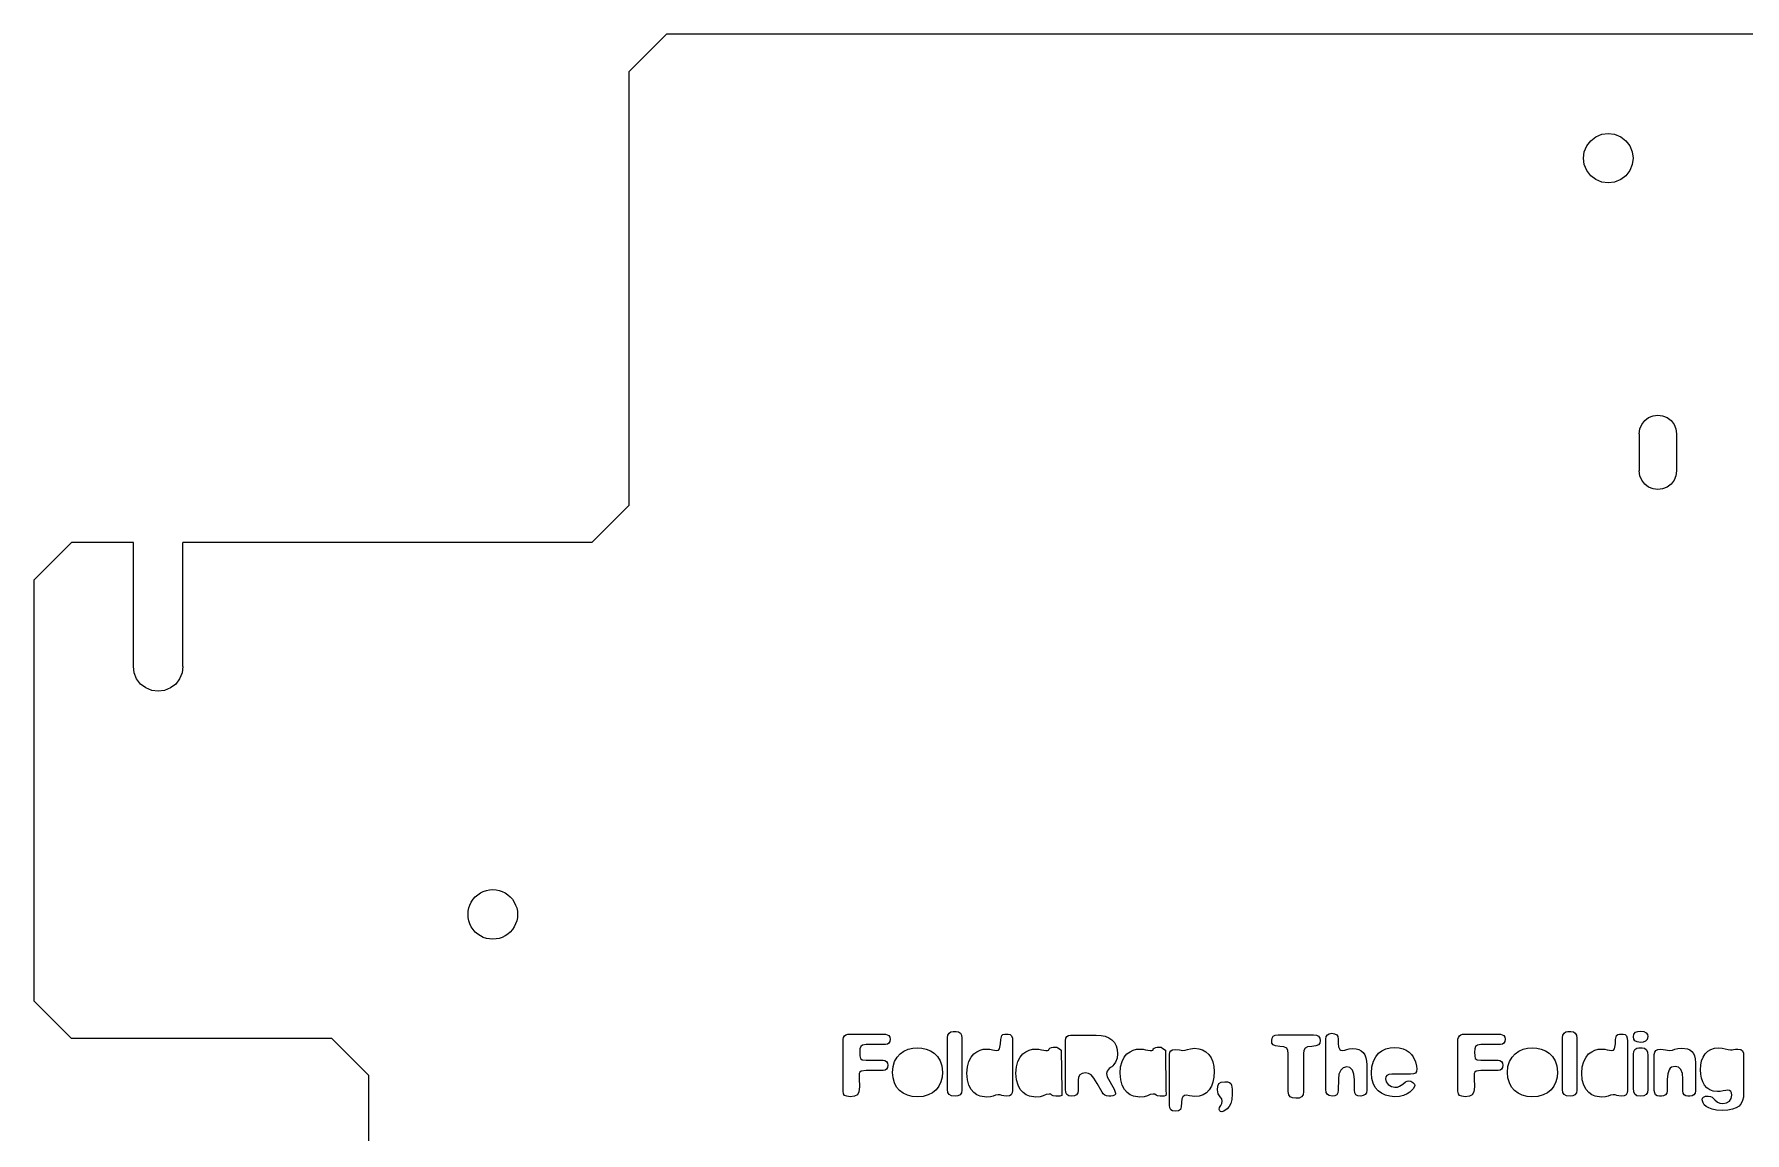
# Model space of a CAD drawing. Header units: metres. Extents: x 147 to 401, y -506 to -166.
# Drawn here: x 146.9 to 284.9, y -254.4 to -165.8 of the extents above; entities that cross this region are included whole.
import ezdxf

# ---------------------------------------------------------------- set-up
doc = ezdxf.new("R2010")
doc.units = ezdxf.units.M

msp = doc.modelspace()

# ---------------------------------------------------------------- linework, layer by layer
at = {"layer": 'COMPONENT0'}
for p, q in [((212.13, -246.85, 0), (212.16, -246.7, 0)), ((212.13, -251.04, 0), (212.13, -246.85, 0)), ((212.16, -246.7, 0), (212.24, -246.57, 0)), ((212.24, -246.57, 0), (212.35, -246.48, 0)), ((212.35, -246.48, 0), (212.5, -246.45, 0)), ((212.5, -246.45, 0), (215.55, -246.45, 0)), ((215.55, -246.45, 0), (215.69, -246.48, 0)), ((215.69, -246.48, 0), (215.81, -246.55, 0)), ((215.81, -246.55, 0), (215.9, -246.67, 0)), ((215.9, -247.02, 0), (215.83, -247.16, 0)), ((215.9, -246.67, 0), (215.93, -246.85, 0)), ((215.93, -246.85, 0), (215.9, -247.02, 0)), ((220.56, -246.7, 0), (220.59, -246.52, 0)), ((220.56, -250.89, 0), (220.56, -246.7, 0)), ((220.59, -246.52, 0), (220.68, -246.36, 0)), ((220.68, -246.36, 0), (220.82, -246.26, 0)), ((220.82, -246.26, 0), (221, -246.23, 0)), ((221, -246.23, 0), (221.24, -246.23, 0)), ((221.24, -246.23, 0), (221.44, -246.26, 0)), ((221.44, -246.26, 0), (221.59, -246.36, 0)), ((221.59, -246.36, 0), (221.68, -246.53, 0)), ((221.68, -246.53, 0), (221.71, -246.77, 0)), ((221.71, -246.77, 0), (221.71, -250.96, 0)), ((224.83, -247.23, 0), (224.85, -246.88, 0)), ((224.85, -246.88, 0), (224.93, -246.55, 0)), ((224.93, -246.55, 0), (225.02, -246.46, 0)), ((225.02, -246.46, 0), (225.17, -246.43, 0)), ((225.17, -246.43, 0), (225.46, -246.43, 0)), ((225.46, -246.43, 0), (225.61, -246.46, 0)), ((225.61, -246.46, 0), (225.72, -246.57, 0)), ((225.72, -246.57, 0), (225.79, -246.75, 0)), ((225.79, -246.75, 0), (225.81, -247, 0)), ((225.81, -247, 0), (225.81, -250.97, 0)), ((230.08, -246.95, 0), (230.1, -246.76, 0)), ((230.08, -250.87, 0), (230.08, -246.95, 0)), ((230.1, -246.76, 0), (230.18, -246.62, 0)), ((230.18, -246.62, 0), (230.31, -246.54, 0)), ((230.31, -246.54, 0), (230.49, -246.51, 0)), ((230.49, -246.51, 0), (232.56, -246.51, 0)), ((232.56, -246.51, 0), (232.94, -246.54, 0)), ((232.94, -246.54, 0), (233.28, -246.61, 0)), ((233.28, -246.61, 0), (233.58, -246.73, 0)), ((233.58, -246.73, 0), (233.82, -246.9, 0)), ((233.82, -246.9, 0), (234.02, -247.12, 0)), ((246.71, -246.96, 0), (246.74, -246.76, 0)), ((246.73, -247.17, 0), (246.71, -246.96, 0)), ((246.74, -246.76, 0), (246.84, -246.61, 0)), ((246.84, -246.61, 0), (247, -246.52, 0)), ((247, -246.52, 0), (247.22, -246.49, 0)), ((247.22, -246.49, 0), (250.08, -246.49, 0)), ((250.08, -246.49, 0), (250.32, -246.52, 0)), ((250.32, -246.52, 0), (250.49, -246.61, 0)), ((250.49, -246.61, 0), (250.59, -246.75, 0)), ((250.59, -246.75, 0), (250.62, -246.95, 0)), ((250.62, -246.95, 0), (250.59, -247.17, 0)), ((251.08, -246.84, 0), (251.11, -246.63, 0)), ((251.08, -250.87, 0), (251.08, -246.84, 0)), ((251.11, -246.63, 0), (251.2, -246.49, 0)), ((251.2, -246.49, 0), (251.35, -246.4, 0)), ((251.35, -246.4, 0), (251.55, -246.37, 0)), ((251.55, -246.37, 0), (251.79, -246.4, 0)), ((251.79, -246.4, 0), (251.96, -246.48, 0)), ((251.96, -246.48, 0), (252.05, -246.63, 0)), ((252.05, -246.63, 0), (252.08, -246.84, 0)), ((252.08, -246.84, 0), (252.08, -247.18, 0)), ((261.74, -246.85, 0), (261.77, -246.7, 0)), ((261.74, -251.04, 0), (261.74, -246.85, 0)), ((261.77, -246.7, 0), (261.85, -246.57, 0)), ((261.85, -246.57, 0), (261.97, -246.48, 0)), ((261.97, -246.48, 0), (262.11, -246.45, 0)), ((262.11, -246.45, 0), (265.16, -246.45, 0)), ((265.16, -246.45, 0), (265.3, -246.48, 0)), ((265.3, -246.48, 0), (265.43, -246.55, 0)), ((265.43, -246.55, 0), (265.51, -246.67, 0)), ((265.52, -247.02, 0), (265.45, -247.16, 0)), ((265.51, -246.67, 0), (265.54, -246.85, 0)), ((265.54, -246.85, 0), (265.52, -247.02, 0)), ((270.17, -246.7, 0), (270.2, -246.52, 0)), ((270.17, -250.89, 0), (270.17, -246.7, 0)), ((270.2, -246.52, 0), (270.3, -246.36, 0)), ((270.3, -246.36, 0), (270.44, -246.26, 0)), ((270.44, -246.26, 0), (270.61, -246.23, 0)), ((270.61, -246.23, 0), (270.85, -246.23, 0)), ((270.85, -246.23, 0), (271.06, -246.26, 0)), ((271.06, -246.26, 0), (271.2, -246.36, 0)), ((271.2, -246.36, 0), (271.29, -246.53, 0)), ((271.29, -246.53, 0), (271.32, -246.77, 0)), ((271.32, -246.77, 0), (271.32, -250.96, 0)), ((274.44, -247.23, 0), (274.46, -246.88, 0)), ((274.46, -246.88, 0), (274.54, -246.55, 0)), ((274.54, -246.55, 0), (274.64, -246.46, 0)), ((274.64, -246.46, 0), (274.78, -246.43, 0)), ((274.78, -246.43, 0), (275.07, -246.43, 0)), ((275.07, -246.43, 0), (275.23, -246.46, 0)), ((275.23, -246.46, 0), (275.34, -246.57, 0)), ((275.34, -246.57, 0), (275.4, -246.75, 0)), ((275.4, -246.75, 0), (275.42, -247, 0)), ((275.42, -247, 0), (275.42, -250.97, 0)), ((275.9, -246.66, 0), (275.94, -246.43, 0)), ((275.93, -246.84, 0), (275.9, -246.66, 0)), ((276.02, -246.98, 0), (275.93, -246.84, 0)), ((275.94, -246.43, 0), (276.06, -246.29, 0)), ((276.19, -247.07, 0), (276.02, -246.98, 0)), ((276.06, -246.29, 0), (276.25, -246.22, 0)), ((276.25, -246.22, 0), (276.47, -246.19, 0)), ((276.47, -246.19, 0), (276.74, -246.22, 0)), ((276.88, -247.01, 0), (276.69, -247.08, 0)), ((276.74, -246.22, 0), (276.92, -246.32, 0)), ((277.01, -246.87, 0), (276.88, -247.01, 0)), ((276.92, -246.32, 0), (277.02, -246.46, 0)), ((277.05, -246.63, 0), (277.01, -246.87, 0)), ((277.02, -246.46, 0), (277.05, -246.63, 0)), ((213.49, -247.62, 0), (213.47, -247.88, 0)), ((213.47, -247.88, 0), (213.48, -248.19, 0)), ((213.48, -248.19, 0), (213.53, -248.4, 0)), ((213.55, -247.43, 0), (213.49, -247.62, 0)), ((213.53, -248.4, 0), (213.68, -248.51, 0)), ((213.7, -247.32, 0), (213.55, -247.43, 0)), ((213.98, -247.28, 0), (213.7, -247.32, 0)), ((215.55, -247.28, 0), (213.98, -247.28, 0)), ((215.71, -247.25, 0), (215.55, -247.28, 0)), ((215.83, -247.16, 0), (215.71, -247.25, 0)), ((216.29, -248.63, 0), (216.48, -248.29, 0)), ((216.48, -248.29, 0), (216.74, -248.02, 0)), ((216.74, -248.02, 0), (217.04, -247.81, 0)), ((217.04, -247.81, 0), (217.38, -247.66, 0)), ((217.38, -247.66, 0), (217.75, -247.57, 0)), ((217.75, -247.57, 0), (218.13, -247.54, 0)), ((218.13, -247.54, 0), (218.48, -247.57, 0)), ((218.48, -247.57, 0), (218.84, -247.64, 0)), ((218.84, -247.64, 0), (219.18, -247.78, 0)), ((219.18, -247.78, 0), (219.49, -247.98, 0)), ((219.49, -247.98, 0), (219.76, -248.25, 0)), ((219.76, -248.25, 0), (219.97, -248.59, 0)), ((222.28, -248.63, 0), (222.45, -248.29, 0)), ((222.45, -248.29, 0), (222.67, -248.03, 0)), ((222.67, -248.03, 0), (222.91, -247.85, 0)), ((222.91, -247.85, 0), (223.18, -247.73, 0)), ((223.18, -247.73, 0), (223.44, -247.66, 0)), ((223.44, -247.66, 0), (223.69, -247.64, 0)), ((223.69, -247.64, 0), (223.97, -247.66, 0)), ((223.97, -247.66, 0), (224.18, -247.7, 0)), ((224.18, -247.7, 0), (224.35, -247.74, 0)), ((224.35, -247.74, 0), (224.54, -247.76, 0)), ((224.54, -247.76, 0), (224.68, -247.72, 0)), ((224.68, -247.72, 0), (224.76, -247.61, 0)), ((224.76, -247.61, 0), (224.83, -247.23, 0)), ((226.24, -248.63, 0), (226.42, -248.29, 0)), ((226.42, -248.29, 0), (226.63, -248.03, 0)), ((226.63, -248.03, 0), (226.88, -247.85, 0)), ((226.88, -247.85, 0), (227.14, -247.73, 0)), ((227.14, -247.73, 0), (227.41, -247.66, 0)), ((227.41, -247.66, 0), (227.65, -247.64, 0)), ((227.65, -247.64, 0), (227.93, -247.66, 0)), ((227.93, -247.66, 0), (228.14, -247.7, 0)), ((228.14, -247.7, 0), (228.32, -247.74, 0)), ((228.32, -247.74, 0), (228.5, -247.76, 0)), ((228.5, -247.76, 0), (228.55, -247.76, 0)), ((228.55, -247.76, 0), (228.63, -247.75, 0)), ((228.63, -247.75, 0), (228.71, -247.74, 0)), ((228.71, -247.74, 0), (228.74, -247.71, 0)), ((228.74, -247.71, 0), (228.76, -247.63, 0)), ((228.76, -247.63, 0), (228.81, -247.57, 0)), ((228.81, -247.57, 0), (228.95, -247.51, 0)), ((228.95, -247.51, 0), (229.07, -247.49, 0)), ((229.07, -247.49, 0), (229.38, -247.49, 0)), ((229.38, -247.49, 0), (229.46, -247.53, 0)), ((229.46, -247.53, 0), (229.58, -247.63, 0)), ((229.58, -247.63, 0), (229.69, -247.71, 0)), ((229.69, -247.71, 0), (229.73, -247.73, 0)), ((229.73, -247.73, 0), (229.78, -250.97, 0)), ((234.02, -247.12, 0), (234.16, -247.38, 0)), ((234.23, -248.38, 0), (234.1, -248.71, 0)), ((234.16, -247.38, 0), (234.24, -247.68, 0)), ((234.27, -248.02, 0), (234.23, -248.38, 0)), ((234.24, -247.68, 0), (234.27, -248.02, 0)), ((234.64, -248.63, 0), (234.82, -248.29, 0)), ((234.82, -248.29, 0), (235.03, -248.03, 0)), ((235.03, -248.03, 0), (235.28, -247.85, 0)), ((235.28, -247.85, 0), (235.54, -247.73, 0)), ((235.54, -247.73, 0), (235.81, -247.66, 0)), ((235.81, -247.66, 0), (236.05, -247.64, 0)), ((236.05, -247.64, 0), (236.33, -247.66, 0)), ((236.33, -247.66, 0), (236.54, -247.7, 0)), ((236.54, -247.7, 0), (236.72, -247.74, 0)), ((236.72, -247.74, 0), (236.9, -247.76, 0)), ((236.9, -247.76, 0), (236.95, -247.76, 0)), ((236.95, -247.76, 0), (237.03, -247.75, 0)), ((237.03, -247.75, 0), (237.11, -247.74, 0)), ((237.11, -247.74, 0), (237.14, -247.71, 0)), ((237.14, -247.71, 0), (237.16, -247.63, 0)), ((237.16, -247.63, 0), (237.22, -247.57, 0)), ((237.22, -247.57, 0), (237.35, -247.51, 0)), ((237.35, -247.51, 0), (237.47, -247.49, 0)), ((237.47, -247.49, 0), (237.78, -247.49, 0)), ((237.78, -247.49, 0), (237.86, -247.53, 0)), ((237.86, -247.53, 0), (237.98, -247.63, 0)), ((237.98, -247.63, 0), (238.09, -247.71, 0)), ((238.09, -247.71, 0), (238.13, -247.73, 0)), ((238.13, -247.73, 0), (238.18, -250.97, 0)), ((238.47, -248.09, 0), (238.5, -247.9, 0)), ((238.47, -252.17, 0), (238.47, -248.09, 0)), ((238.5, -247.9, 0), (238.58, -247.77, 0)), ((238.58, -247.77, 0), (238.72, -247.69, 0)), ((238.72, -247.69, 0), (238.92, -247.67, 0)), ((238.92, -247.67, 0), (239.26, -247.71, 0)), ((239.26, -247.71, 0), (239.55, -247.75, 0)), ((239.55, -247.75, 0), (239.74, -247.73, 0)), ((239.74, -247.73, 0), (239.92, -247.67, 0)), ((239.92, -247.67, 0), (240.15, -247.61, 0)), ((240.15, -247.61, 0), (240.47, -247.58, 0)), ((240.47, -247.58, 0), (240.82, -247.61, 0)), ((240.82, -247.61, 0), (241.13, -247.71, 0)), ((241.13, -247.71, 0), (241.4, -247.87, 0)), ((241.4, -247.87, 0), (241.64, -248.09, 0)), ((241.64, -248.09, 0), (241.82, -248.36, 0)), ((241.82, -248.36, 0), (241.96, -248.68, 0)), ((246.82, -247.31, 0), (246.73, -247.17, 0)), ((247.02, -247.39, 0), (246.82, -247.31, 0)), ((247.36, -247.42, 0), (247.02, -247.39, 0)), ((247.7, -247.46, 0), (247.36, -247.42, 0)), ((247.92, -247.57, 0), (247.7, -247.46, 0)), ((248.02, -247.75, 0), (247.92, -247.57, 0)), ((248.04, -247.99, 0), (248.02, -247.75, 0)), ((248.04, -251.05, 0), (248.04, -247.99, 0)), ((249.3, -247.76, 0), (249.28, -248, 0)), ((249.28, -248, 0), (249.28, -251.05, 0)), ((249.4, -247.58, 0), (249.3, -247.76, 0)), ((249.61, -247.46, 0), (249.4, -247.58, 0)), ((249.95, -247.42, 0), (249.61, -247.46, 0)), ((250.28, -247.39, 0), (249.95, -247.42, 0)), ((250.49, -247.31, 0), (250.28, -247.39, 0)), ((250.59, -247.17, 0), (250.49, -247.31, 0)), ((252.08, -247.18, 0), (252.1, -247.47, 0)), ((252.1, -247.47, 0), (252.21, -247.68, 0)), ((252.21, -247.68, 0), (252.3, -247.74, 0)), ((252.3, -247.74, 0), (252.43, -247.76, 0)), ((252.43, -247.76, 0), (252.6, -247.73, 0)), ((252.6, -247.73, 0), (252.76, -247.68, 0)), ((252.76, -247.68, 0), (252.97, -247.62, 0)), ((252.97, -247.62, 0), (253.25, -247.6, 0)), ((253.25, -247.6, 0), (253.52, -247.62, 0)), ((253.52, -247.62, 0), (253.75, -247.68, 0)), ((253.75, -247.68, 0), (253.94, -247.78, 0)), ((253.94, -247.78, 0), (254.1, -247.93, 0)), ((254.1, -247.93, 0), (254.22, -248.11, 0)), ((254.22, -248.11, 0), (254.31, -248.34, 0)), ((254.31, -248.34, 0), (254.37, -248.61, 0)), ((254.92, -248.62, 0), (255.1, -248.27, 0)), ((255.1, -248.27, 0), (255.33, -247.98, 0)), ((255.33, -247.98, 0), (255.61, -247.77, 0)), ((255.61, -247.77, 0), (255.93, -247.62, 0)), ((255.93, -247.62, 0), (256.27, -247.54, 0)), ((256.27, -247.54, 0), (256.62, -247.51, 0)), ((256.62, -247.51, 0), (256.99, -247.54, 0)), ((256.99, -247.54, 0), (257.31, -247.62, 0)), ((257.31, -247.62, 0), (257.57, -247.74, 0)), ((257.57, -247.74, 0), (257.8, -247.89, 0)), ((257.8, -247.89, 0), (257.98, -248.07, 0)), ((257.98, -248.07, 0), (258.12, -248.26, 0)), ((258.12, -248.26, 0), (258.31, -248.66, 0)), ((263.1, -247.62, 0), (263.08, -247.88, 0)), ((263.08, -247.88, 0), (263.09, -248.19, 0)), ((263.09, -248.19, 0), (263.14, -248.4, 0)), ((263.16, -247.43, 0), (263.1, -247.62, 0)), ((263.14, -248.4, 0), (263.29, -248.51, 0)), ((263.31, -247.32, 0), (263.16, -247.43, 0)), ((263.59, -247.28, 0), (263.31, -247.32, 0)), ((265.16, -247.28, 0), (263.59, -247.28, 0)), ((265.33, -247.25, 0), (265.16, -247.28, 0)), ((265.45, -247.16, 0), (265.33, -247.25, 0)), ((265.9, -248.63, 0), (266.1, -248.29, 0)), ((266.1, -248.29, 0), (266.35, -248.02, 0)), ((266.35, -248.02, 0), (266.65, -247.81, 0)), ((266.65, -247.81, 0), (266.99, -247.66, 0)), ((266.99, -247.66, 0), (267.36, -247.57, 0)), ((267.36, -247.57, 0), (267.74, -247.54, 0)), ((267.74, -247.54, 0), (268.09, -247.57, 0)), ((268.09, -247.57, 0), (268.45, -247.64, 0)), ((268.45, -247.64, 0), (268.79, -247.78, 0)), ((268.79, -247.78, 0), (269.1, -247.98, 0)), ((269.1, -247.98, 0), (269.37, -248.25, 0)), ((269.37, -248.25, 0), (269.58, -248.59, 0)), ((271.89, -248.63, 0), (272.07, -248.29, 0)), ((272.07, -248.29, 0), (272.28, -248.03, 0)), ((272.28, -248.03, 0), (272.53, -247.85, 0)), ((272.53, -247.85, 0), (272.79, -247.73, 0)), ((272.79, -247.73, 0), (273.06, -247.66, 0)), ((273.06, -247.66, 0), (273.3, -247.64, 0)), ((273.3, -247.64, 0), (273.58, -247.66, 0)), ((273.58, -247.66, 0), (273.79, -247.7, 0)), ((273.79, -247.7, 0), (273.97, -247.74, 0)), ((273.97, -247.74, 0), (274.15, -247.76, 0)), ((274.15, -247.76, 0), (274.29, -247.72, 0)), ((274.29, -247.72, 0), (274.37, -247.61, 0)), ((274.37, -247.61, 0), (274.44, -247.23, 0)), ((275.9, -248.05, 0), (275.93, -247.84, 0)), ((275.9, -250.79, 0), (275.9, -248.05, 0)), ((275.93, -247.84, 0), (276.02, -247.67, 0)), ((276.02, -247.67, 0), (276.16, -247.56, 0)), ((276.16, -247.56, 0), (276.34, -247.53, 0)), ((276.47, -247.1, 0), (276.19, -247.07, 0)), ((276.34, -247.53, 0), (276.6, -247.53, 0)), ((276.69, -247.08, 0), (276.47, -247.1, 0)), ((276.6, -247.53, 0), (276.8, -247.57, 0)), ((276.8, -247.57, 0), (276.95, -247.69, 0)), ((276.95, -247.69, 0), (277.04, -247.89, 0)), ((277.04, -247.89, 0), (277.07, -248.17, 0)), ((277.07, -248.17, 0), (277.07, -250.91, 0)), ((277.58, -248.08, 0), (277.61, -247.89, 0)), ((277.58, -250.98, 0), (277.58, -248.08, 0)), ((277.61, -247.89, 0), (277.71, -247.76, 0)), ((277.71, -247.76, 0), (277.87, -247.68, 0)), ((277.87, -247.68, 0), (278.1, -247.65, 0)), ((278.1, -247.65, 0), (278.49, -247.7, 0)), ((278.49, -247.7, 0), (278.81, -247.75, 0)), ((278.81, -247.75, 0), (279.04, -247.72, 0)), ((279.04, -247.72, 0), (279.24, -247.66, 0)), ((279.24, -247.66, 0), (279.47, -247.59, 0)), ((279.47, -247.59, 0), (279.79, -247.56, 0)), ((279.79, -247.56, 0), (280.25, -247.63, 0)), ((280.25, -247.63, 0), (280.44, -247.71, 0)), ((280.44, -247.71, 0), (280.6, -247.83, 0)), ((280.6, -247.83, 0), (280.74, -247.99, 0)), ((280.74, -247.99, 0), (280.83, -248.19, 0)), ((280.83, -248.19, 0), (280.89, -248.44, 0)), ((281.4, -248.6, 0), (281.53, -248.29, 0)), ((281.53, -248.29, 0), (281.69, -248.03, 0)), ((281.69, -248.03, 0), (281.9, -247.82, 0)), ((281.9, -247.82, 0), (282.15, -247.67, 0)), ((282.15, -247.67, 0), (282.45, -247.57, 0)), ((282.45, -247.57, 0), (282.79, -247.53, 0)), ((282.79, -247.53, 0), (283.06, -247.56, 0)), ((283.06, -247.56, 0), (283.31, -247.63, 0)), ((283.31, -247.63, 0), (283.53, -247.68, 0)), ((283.53, -247.68, 0), (283.72, -247.71, 0)), ((283.72, -247.71, 0), (283.86, -247.7, 0)), ((283.86, -247.7, 0), (283.98, -247.67, 0)), ((283.98, -247.67, 0), (284.12, -247.65, 0)), ((284.12, -247.65, 0), (284.31, -247.64, 0)), ((284.31, -247.64, 0), (284.55, -247.67, 0)), ((284.55, -247.67, 0), (284.7, -247.77, 0)), ((284.7, -247.77, 0), (284.77, -247.97, 0)), ((284.77, -247.97, 0), (284.79, -248.3, 0)), ((284.79, -248.3, 0), (284.79, -251.2, 0)), ((213.44, -249.62, 0), (213.43, -250.02, 0)), ((213.49, -249.5, 0), (213.44, -249.62, 0)), ((213.59, -249.43, 0), (213.49, -249.5, 0)), ((213.98, -249.38, 0), (213.59, -249.43, 0)), ((213.68, -248.51, 0), (213.98, -248.54, 0)), ((213.98, -248.54, 0), (215.36, -248.54, 0)), ((215.36, -249.38, 0), (213.98, -249.38, 0)), ((215.36, -248.54, 0), (215.5, -248.57, 0)), ((215.52, -249.35, 0), (215.36, -249.38, 0)), ((215.5, -248.57, 0), (215.62, -248.64, 0)), ((215.64, -249.26, 0), (215.52, -249.35, 0)), ((215.62, -248.64, 0), (215.71, -248.77, 0)), ((215.71, -249.13, 0), (215.64, -249.26, 0)), ((215.71, -248.77, 0), (215.74, -248.95, 0)), ((215.74, -248.95, 0), (215.71, -249.13, 0)), ((216.12, -249.52, 0), (216.16, -249.04, 0)), ((216.16, -249.97, 0), (216.12, -249.52, 0)), ((216.16, -249.04, 0), (216.29, -248.63, 0)), ((219.97, -248.59, 0), (220.1, -249, 0)), ((220.1, -249, 0), (220.15, -249.5, 0)), ((220.15, -249.5, 0), (220.12, -249.91, 0)), ((222.12, -249.59, 0), (222.16, -249.06, 0)), ((222.16, -250.13, 0), (222.12, -249.59, 0)), ((222.16, -249.06, 0), (222.28, -248.63, 0)), ((226.08, -249.59, 0), (226.12, -249.06, 0)), ((226.12, -250.13, 0), (226.08, -249.59, 0)), ((226.12, -249.06, 0), (226.24, -248.63, 0)), ((231.24, -249.71, 0), (231.13, -249.9, 0)), ((231.43, -249.6, 0), (231.24, -249.71, 0)), ((231.69, -249.56, 0), (231.43, -249.6, 0)), ((231.94, -249.6, 0), (231.69, -249.56, 0)), ((232.15, -249.72, 0), (231.94, -249.6, 0)), ((232.36, -249.99, 0), (232.15, -249.72, 0)), ((233.44, -249.43, 0), (233.38, -249.62, 0)), ((233.38, -249.62, 0), (233.44, -249.89, 0)), ((233.61, -249.21, 0), (233.44, -249.43, 0)), ((233.75, -249.11, 0), (233.61, -249.21, 0)), ((233.81, -249.06, 0), (233.75, -249.11, 0)), ((233.83, -249.04, 0), (233.81, -249.06, 0)), ((233.88, -248.99, 0), (233.83, -249.04, 0)), ((233.97, -248.89, 0), (233.88, -248.99, 0)), ((234.1, -248.71, 0), (233.97, -248.89, 0)), ((234.48, -249.59, 0), (234.52, -249.06, 0)), ((234.53, -250.13, 0), (234.48, -249.59, 0)), ((234.52, -249.06, 0), (234.64, -248.63, 0)), ((241.96, -248.68, 0), (242.04, -249.05, 0)), ((242.04, -249.05, 0), (242.07, -249.45, 0)), ((242.07, -249.45, 0), (242.05, -249.9, 0)), ((252.14, -249.66, 0), (252.1, -250.06, 0)), ((252.28, -249.35, 0), (252.14, -249.66, 0)), ((252.49, -249.15, 0), (252.28, -249.35, 0)), ((252.77, -249.08, 0), (252.49, -249.15, 0)), ((253.01, -249.14, 0), (252.77, -249.08, 0)), ((253.22, -249.34, 0), (253.01, -249.14, 0)), ((253.35, -249.66, 0), (253.22, -249.34, 0)), ((253.4, -250.11, 0), (253.35, -249.66, 0)), ((254.37, -248.61, 0), (254.38, -248.92, 0)), ((254.38, -248.92, 0), (254.38, -250.96, 0)), ((254.76, -249.58, 0), (254.8, -249.06, 0)), ((254.79, -250.02, 0), (254.76, -249.58, 0)), ((254.8, -249.06, 0), (254.92, -248.62, 0)), ((256.01, -249.76, 0), (255.92, -249.88, 0)), ((256.17, -249.69, 0), (256.01, -249.76, 0)), ((256.4, -249.66, 0), (256.17, -249.69, 0)), ((257.59, -249.66, 0), (256.4, -249.66, 0)), ((257.92, -249.66, 0), (257.59, -249.66, 0)), ((258.15, -249.64, 0), (257.92, -249.66, 0)), ((258.31, -249.58, 0), (258.15, -249.64, 0)), ((258.31, -248.66, 0), (258.4, -249.01, 0)), ((258.39, -249.45, 0), (258.31, -249.58, 0)), ((258.42, -249.24, 0), (258.39, -249.45, 0)), ((258.4, -249.01, 0), (258.42, -249.24, 0)), ((263.06, -249.62, 0), (263.05, -250.02, 0)), ((263.11, -249.5, 0), (263.06, -249.62, 0)), ((263.2, -249.43, 0), (263.11, -249.5, 0)), ((263.59, -249.38, 0), (263.2, -249.43, 0)), ((263.29, -248.51, 0), (263.59, -248.54, 0)), ((263.59, -248.54, 0), (264.97, -248.54, 0)), ((264.97, -249.38, 0), (263.59, -249.38, 0)), ((264.97, -248.54, 0), (265.11, -248.57, 0)), ((265.14, -249.35, 0), (264.97, -249.38, 0)), ((265.11, -248.57, 0), (265.24, -248.64, 0)), ((265.25, -249.26, 0), (265.14, -249.35, 0)), ((265.24, -248.64, 0), (265.32, -248.77, 0)), ((265.33, -249.13, 0), (265.25, -249.26, 0)), ((265.32, -248.77, 0), (265.35, -248.95, 0)), ((265.35, -248.95, 0), (265.33, -249.13, 0)), ((265.73, -249.52, 0), (265.77, -249.04, 0)), ((265.77, -249.97, 0), (265.73, -249.52, 0)), ((265.77, -249.04, 0), (265.9, -248.63, 0)), ((269.58, -248.59, 0), (269.72, -249, 0)), ((269.72, -249, 0), (269.76, -249.5, 0)), ((269.76, -249.5, 0), (269.73, -249.91, 0)), ((271.73, -249.59, 0), (271.77, -249.06, 0)), ((271.77, -250.13, 0), (271.73, -249.59, 0)), ((271.77, -249.06, 0), (271.89, -248.63, 0)), ((278.66, -249.64, 0), (278.62, -250.1, 0)), ((278.78, -249.31, 0), (278.66, -249.64, 0)), ((278.87, -249.19, 0), (278.78, -249.31, 0)), ((278.98, -249.11, 0), (278.87, -249.19, 0)), ((279.26, -249.04, 0), (278.98, -249.11, 0)), ((279.53, -249.11, 0), (279.26, -249.04, 0)), ((279.73, -249.3, 0), (279.53, -249.11, 0)), ((279.85, -249.61, 0), (279.73, -249.3, 0)), ((279.89, -250.05, 0), (279.85, -249.61, 0)), ((280.89, -248.44, 0), (280.91, -248.74, 0)), ((280.91, -248.74, 0), (280.91, -251.02, 0)), ((281.31, -249.32, 0), (281.33, -248.94, 0)), ((281.33, -249.66, 0), (281.31, -249.32, 0)), ((281.33, -248.94, 0), (281.4, -248.6, 0)), ((281.39, -249.98, 0), (281.33, -249.66, 0)), ((212.16, -251.26, 0), (212.13, -251.04, 0)), ((213.41, -251.08, 0), (213.28, -251.32, 0)), ((213.46, -250.68, 0), (213.41, -251.08, 0)), ((213.43, -250.02, 0), (213.46, -250.68, 0)), ((216.27, -250.37, 0), (216.16, -249.97, 0)), ((216.45, -250.71, 0), (216.27, -250.37, 0)), ((216.69, -250.99, 0), (216.45, -250.71, 0)), ((216.98, -251.21, 0), (216.69, -250.99, 0)), ((219.35, -251.16, 0), (219, -251.34, 0)), ((219.64, -250.92, 0), (219.35, -251.16, 0)), ((219.86, -250.63, 0), (219.64, -250.92, 0)), ((220.02, -250.29, 0), (219.86, -250.63, 0)), ((220.12, -249.91, 0), (220.02, -250.29, 0)), ((220.59, -251.14, 0), (220.56, -250.89, 0)), ((220.7, -251.3, 0), (220.59, -251.14, 0)), ((221.67, -251.17, 0), (221.57, -251.32, 0)), ((221.71, -250.96, 0), (221.67, -251.17, 0)), ((222.28, -250.56, 0), (222.16, -250.13, 0)), ((222.46, -250.89, 0), (222.28, -250.56, 0)), ((222.68, -251.15, 0), (222.46, -250.89, 0)), ((222.93, -251.33, 0), (222.68, -251.15, 0)), ((225.78, -251.18, 0), (225.7, -251.32, 0)), ((225.81, -250.97, 0), (225.78, -251.18, 0)), ((226.25, -250.56, 0), (226.12, -250.13, 0)), ((226.43, -250.89, 0), (226.25, -250.56, 0)), ((226.65, -251.15, 0), (226.43, -250.89, 0)), ((226.89, -251.33, 0), (226.65, -251.15, 0)), ((229.78, -250.97, 0), (229.79, -251.25, 0)), ((230.1, -251.14, 0), (230.08, -250.87, 0)), ((230.18, -251.31, 0), (230.1, -251.14, 0)), ((231.06, -251.18, 0), (230.96, -251.32, 0)), ((231.09, -250.99, 0), (231.06, -251.18, 0)), ((231.13, -249.9, 0), (231.09, -250.16, 0)), ((231.09, -250.16, 0), (231.09, -250.99, 0)), ((232.63, -250.43, 0), (232.36, -249.99, 0)), ((233.03, -251.13, 0), (232.63, -250.43, 0)), ((233.12, -251.26, 0), (233.03, -251.13, 0)), ((233.44, -249.89, 0), (233.99, -250.88, 0)), ((233.99, -250.88, 0), (234.12, -251.19, 0)), ((234.65, -250.56, 0), (234.53, -250.13, 0)), ((234.83, -250.89, 0), (234.65, -250.56, 0)), ((235.05, -251.15, 0), (234.83, -250.89, 0)), ((235.29, -251.33, 0), (235.05, -251.15, 0)), ((238.18, -250.97, 0), (238.19, -251.25, 0)), ((241.44, -251.17, 0), (241.18, -251.33, 0)), ((241.67, -250.93, 0), (241.44, -251.17, 0)), ((241.85, -250.64, 0), (241.67, -250.93, 0)), ((241.97, -250.3, 0), (241.85, -250.64, 0)), ((242.05, -249.9, 0), (241.97, -250.3, 0)), ((242.34, -250.92, 0), (242.37, -250.63, 0)), ((242.39, -251.24, 0), (242.34, -250.92, 0)), ((242.37, -250.63, 0), (242.45, -250.43, 0)), ((242.45, -250.43, 0), (242.63, -250.31, 0)), ((242.63, -250.31, 0), (242.94, -250.27, 0)), ((242.94, -250.27, 0), (243.15, -250.29, 0)), ((243.15, -250.29, 0), (243.3, -250.35, 0)), ((243.3, -250.35, 0), (243.41, -250.43, 0)), ((243.41, -250.43, 0), (243.48, -250.55, 0)), ((243.48, -250.55, 0), (243.53, -250.87, 0)), ((243.53, -250.87, 0), (243.53, -251.28, 0)), ((248.08, -251.32, 0), (248.04, -251.05, 0)), ((249.28, -251.05, 0), (249.24, -251.33, 0)), ((251.11, -251.14, 0), (251.08, -250.87, 0)), ((251.2, -251.31, 0), (251.11, -251.14, 0)), ((252.05, -251.16, 0), (251.96, -251.32, 0)), ((252.08, -250.96, 0), (252.05, -251.16, 0)), ((252.1, -250.06, 0), (252.08, -250.96, 0)), ((253.39, -250.96, 0), (253.4, -250.11, 0)), ((253.41, -251.16, 0), (253.39, -250.96, 0)), ((253.49, -251.32, 0), (253.41, -251.16, 0)), ((254.35, -251.16, 0), (254.25, -251.3, 0)), ((254.38, -250.96, 0), (254.35, -251.16, 0)), ((254.9, -250.4, 0), (254.79, -250.02, 0)), ((255.07, -250.73, 0), (254.9, -250.4, 0)), ((255.3, -251, 0), (255.07, -250.73, 0)), ((255.57, -251.21, 0), (255.3, -251, 0)), ((255.92, -249.88, 0), (255.89, -250.05, 0)), ((255.89, -250.05, 0), (255.95, -250.29, 0)), ((255.95, -250.29, 0), (256.12, -250.5, 0)), ((256.12, -250.5, 0), (256.37, -250.66, 0)), ((256.37, -250.66, 0), (256.65, -250.72, 0)), ((256.65, -250.72, 0), (256.86, -250.7, 0)), ((256.86, -250.7, 0), (257.03, -250.64, 0)), ((257.03, -250.64, 0), (257.3, -250.46, 0)), ((257.3, -250.46, 0), (257.51, -250.29, 0)), ((257.51, -250.29, 0), (257.63, -250.23, 0)), ((257.63, -250.23, 0), (257.76, -250.21, 0)), ((257.86, -251.12, 0), (257.63, -251.26, 0)), ((257.76, -250.21, 0), (257.94, -250.24, 0)), ((258.16, -250.83, 0), (257.86, -251.12, 0)), ((257.94, -250.24, 0), (258.1, -250.34, 0)), ((258.1, -250.34, 0), (258.22, -250.46, 0)), ((258.26, -250.59, 0), (258.16, -250.83, 0)), ((258.22, -250.46, 0), (258.26, -250.59, 0)), ((261.77, -251.26, 0), (261.74, -251.04, 0)), ((263.03, -251.08, 0), (262.89, -251.32, 0)), ((263.07, -250.68, 0), (263.03, -251.08, 0)), ((263.05, -250.02, 0), (263.07, -250.68, 0)), ((265.89, -250.37, 0), (265.77, -249.97, 0)), ((266.07, -250.71, 0), (265.89, -250.37, 0)), ((266.3, -250.99, 0), (266.07, -250.71, 0)), ((266.59, -251.21, 0), (266.3, -250.99, 0)), ((268.97, -251.16, 0), (268.61, -251.34, 0)), ((269.25, -250.92, 0), (268.97, -251.16, 0)), ((269.48, -250.63, 0), (269.25, -250.92, 0)), ((269.64, -250.29, 0), (269.48, -250.63, 0)), ((269.73, -249.91, 0), (269.64, -250.29, 0)), ((270.21, -251.14, 0), (270.17, -250.89, 0)), ((270.31, -251.3, 0), (270.21, -251.14, 0)), ((271.29, -251.17, 0), (271.18, -251.32, 0)), ((271.32, -250.96, 0), (271.29, -251.17, 0)), ((271.89, -250.56, 0), (271.77, -250.13, 0)), ((272.07, -250.89, 0), (271.89, -250.56, 0)), ((272.29, -251.15, 0), (272.07, -250.89, 0)), ((272.54, -251.33, 0), (272.29, -251.15, 0)), ((275.4, -251.18, 0), (275.31, -251.32, 0)), ((275.42, -250.97, 0), (275.4, -251.18, 0)), ((275.92, -251.08, 0), (275.9, -250.79, 0)), ((276, -251.28, 0), (275.92, -251.08, 0)), ((277.03, -251.14, 0), (276.92, -251.31, 0)), ((277.07, -250.91, 0), (277.03, -251.14, 0)), ((277.61, -251.18, 0), (277.58, -250.98, 0)), ((277.69, -251.32, 0), (277.61, -251.18, 0)), ((278.61, -251.02, 0), (278.58, -251.21, 0)), ((278.62, -250.1, 0), (278.61, -251.02, 0)), ((279.88, -251.02, 0), (279.89, -250.05, 0)), ((279.91, -251.21, 0), (279.88, -251.02, 0)), ((280.91, -251.02, 0), (280.87, -251.21, 0)), ((281.49, -250.28, 0), (281.39, -249.98, 0)), ((281.64, -250.54, 0), (281.49, -250.28, 0)), ((281.83, -250.76, 0), (281.64, -250.54, 0)), ((282.06, -250.92, 0), (281.83, -250.76, 0)), ((282.34, -251.03, 0), (282.06, -250.92, 0)), ((282.67, -251.07, 0), (282.34, -251.03, 0)), ((282.89, -251.05, 0), (282.67, -251.07, 0)), ((283.13, -251.02, 0), (282.89, -251.05, 0)), ((283.35, -250.98, 0), (283.13, -251.02, 0)), ((283.49, -250.96, 0), (283.35, -250.98, 0)), ((283.65, -250.99, 0), (283.49, -250.96, 0)), ((283.76, -251.06, 0), (283.65, -250.99, 0)), ((283.82, -251.18, 0), (283.76, -251.06, 0)), ((283.84, -251.36, 0), (283.82, -251.18, 0)), ((212.25, -251.39, 0), (212.16, -251.26, 0)), ((212.43, -251.45, 0), (212.25, -251.39, 0)), ((212.7, -251.48, 0), (212.43, -251.45, 0)), ((213.04, -251.44, 0), (212.7, -251.48, 0)), ((213.28, -251.32, 0), (213.04, -251.44, 0)), ((217.32, -251.37, 0), (216.98, -251.21, 0)), ((217.69, -251.46, 0), (217.32, -251.37, 0)), ((218.1, -251.5, 0), (217.69, -251.46, 0)), ((218.58, -251.46, 0), (218.1, -251.5, 0)), ((219, -251.34, 0), (218.58, -251.46, 0)), ((220.88, -251.4, 0), (220.7, -251.3, 0)), ((221.16, -251.43, 0), (220.88, -251.4, 0)), ((221.4, -251.4, 0), (221.16, -251.43, 0)), ((221.57, -251.32, 0), (221.4, -251.4, 0)), ((223.19, -251.45, 0), (222.93, -251.33, 0)), ((223.7, -251.53, 0), (223.19, -251.45, 0)), ((224.03, -251.5, 0), (223.7, -251.53, 0)), ((224.24, -251.43, 0), (224.03, -251.5, 0)), ((224.43, -251.36, 0), (224.24, -251.43, 0)), ((224.65, -251.32, 0), (224.43, -251.36, 0)), ((224.81, -251.34, 0), (224.65, -251.32, 0)), ((224.94, -251.38, 0), (224.81, -251.34, 0)), ((225.1, -251.42, 0), (224.94, -251.38, 0)), ((225.33, -251.44, 0), (225.1, -251.42, 0)), ((225.55, -251.41, 0), (225.33, -251.44, 0)), ((225.7, -251.32, 0), (225.55, -251.41, 0)), ((227.16, -251.45, 0), (226.89, -251.33, 0)), ((227.67, -251.53, 0), (227.16, -251.45, 0)), ((228.02, -251.49, 0), (227.67, -251.53, 0)), ((228.28, -251.4, 0), (228.02, -251.49, 0)), ((228.51, -251.31, 0), (228.28, -251.4, 0)), ((228.76, -251.27, 0), (228.51, -251.31, 0)), ((228.89, -251.29, 0), (228.76, -251.27, 0)), ((228.98, -251.36, 0), (228.89, -251.29, 0)), ((229.09, -251.42, 0), (228.98, -251.36, 0)), ((229.3, -251.44, 0), (229.09, -251.42, 0)), ((229.63, -251.44, 0), (229.3, -251.44, 0)), ((229.77, -251.39, 0), (229.63, -251.44, 0)), ((229.79, -251.25, 0), (229.77, -251.39, 0)), ((230.34, -251.4, 0), (230.18, -251.31, 0)), ((230.58, -251.43, 0), (230.34, -251.4, 0)), ((230.8, -251.4, 0), (230.58, -251.43, 0)), ((230.96, -251.32, 0), (230.8, -251.4, 0)), ((233.24, -251.35, 0), (233.12, -251.26, 0)), ((233.39, -251.41, 0), (233.24, -251.35, 0)), ((233.57, -251.43, 0), (233.39, -251.41, 0)), ((233.73, -251.43, 0), (233.57, -251.43, 0)), ((233.9, -251.41, 0), (233.73, -251.43, 0)), ((234.03, -251.37, 0), (233.9, -251.41, 0)), ((234.1, -251.29, 0), (234.03, -251.37, 0)), ((234.12, -251.19, 0), (234.1, -251.29, 0)), ((235.56, -251.45, 0), (235.29, -251.33, 0)), ((236.07, -251.53, 0), (235.56, -251.45, 0)), ((236.42, -251.49, 0), (236.07, -251.53, 0)), ((236.68, -251.4, 0), (236.42, -251.49, 0)), ((236.91, -251.31, 0), (236.68, -251.4, 0)), ((237.16, -251.27, 0), (236.91, -251.31, 0)), ((237.29, -251.29, 0), (237.16, -251.27, 0)), ((237.38, -251.36, 0), (237.29, -251.29, 0)), ((237.49, -251.42, 0), (237.38, -251.36, 0)), ((237.7, -251.44, 0), (237.49, -251.42, 0)), ((238.03, -251.44, 0), (237.7, -251.44, 0)), ((238.17, -251.39, 0), (238.03, -251.44, 0)), ((238.19, -251.25, 0), (238.17, -251.39, 0)), ((238.49, -252.39, 0), (238.47, -252.17, 0)), ((238.57, -252.54, 0), (238.49, -252.39, 0)), ((238.71, -252.63, 0), (238.57, -252.54, 0)), ((239.35, -252.51, 0), (239.2, -252.63, 0)), ((239.41, -252.29, 0), (239.35, -252.51, 0)), ((239.43, -251.95, 0), (239.41, -252.29, 0)), ((239.46, -251.66, 0), (239.43, -251.95, 0)), ((239.54, -251.48, 0), (239.46, -251.66, 0)), ((239.67, -251.39, 0), (239.54, -251.48, 0)), ((239.83, -251.36, 0), (239.67, -251.39, 0)), ((240.08, -251.41, 0), (239.83, -251.36, 0)), ((240.5, -251.46, 0), (240.08, -251.41, 0)), ((240.86, -251.43, 0), (240.5, -251.46, 0)), ((241.18, -251.33, 0), (240.86, -251.43, 0)), ((242.55, -251.48, 0), (242.39, -251.24, 0)), ((242.47, -252.52, 0), (242.51, -252.35, 0)), ((242.52, -252.62, 0), (242.47, -252.52, 0)), ((242.51, -252.35, 0), (242.6, -252.2, 0)), ((242.68, -251.65, 0), (242.55, -251.48, 0)), ((242.6, -252.2, 0), (242.68, -252.04, 0)), ((242.72, -251.84, 0), (242.68, -251.65, 0)), ((242.68, -252.04, 0), (242.72, -251.84, 0)), ((243.13, -252.46, 0), (242.85, -252.65, 0)), ((243.28, -252.28, 0), (243.13, -252.46, 0)), ((243.41, -252.03, 0), (243.28, -252.28, 0)), ((243.5, -251.71, 0), (243.41, -252.03, 0)), ((243.53, -251.28, 0), (243.5, -251.71, 0)), ((248.2, -251.49, 0), (248.08, -251.32, 0)), ((248.4, -251.58, 0), (248.2, -251.49, 0)), ((248.66, -251.61, 0), (248.4, -251.58, 0)), ((248.93, -251.59, 0), (248.66, -251.61, 0)), ((249.12, -251.5, 0), (248.93, -251.59, 0)), ((249.24, -251.33, 0), (249.12, -251.5, 0)), ((251.35, -251.39, 0), (251.2, -251.31, 0)), ((251.58, -251.43, 0), (251.35, -251.39, 0)), ((251.81, -251.41, 0), (251.58, -251.43, 0)), ((251.96, -251.32, 0), (251.81, -251.41, 0)), ((253.65, -251.41, 0), (253.49, -251.32, 0)), ((253.9, -251.43, 0), (253.65, -251.41, 0)), ((254.1, -251.39, 0), (253.9, -251.43, 0)), ((254.25, -251.3, 0), (254.1, -251.39, 0)), ((255.89, -251.36, 0), (255.57, -251.21, 0)), ((256.25, -251.45, 0), (255.89, -251.36, 0)), ((256.63, -251.48, 0), (256.25, -251.45, 0)), ((257.02, -251.46, 0), (256.63, -251.48, 0)), ((257.35, -251.38, 0), (257.02, -251.46, 0)), ((257.63, -251.26, 0), (257.35, -251.38, 0)), ((261.87, -251.39, 0), (261.77, -251.26, 0)), ((262.04, -251.45, 0), (261.87, -251.39, 0)), ((262.32, -251.48, 0), (262.04, -251.45, 0)), ((262.66, -251.44, 0), (262.32, -251.48, 0)), ((262.89, -251.32, 0), (262.66, -251.44, 0)), ((266.93, -251.37, 0), (266.59, -251.21, 0)), ((267.31, -251.46, 0), (266.93, -251.37, 0)), ((267.71, -251.5, 0), (267.31, -251.46, 0)), ((268.19, -251.46, 0), (267.71, -251.5, 0)), ((268.61, -251.34, 0), (268.19, -251.46, 0)), ((270.49, -251.4, 0), (270.31, -251.3, 0)), ((270.78, -251.43, 0), (270.49, -251.4, 0)), ((271.01, -251.4, 0), (270.78, -251.43, 0)), ((271.18, -251.32, 0), (271.01, -251.4, 0)), ((272.81, -251.45, 0), (272.54, -251.33, 0)), ((273.32, -251.53, 0), (272.81, -251.45, 0)), ((273.64, -251.5, 0), (273.32, -251.53, 0)), ((273.86, -251.43, 0), (273.64, -251.5, 0)), ((274.04, -251.36, 0), (273.86, -251.43, 0)), ((274.27, -251.32, 0), (274.04, -251.36, 0)), ((274.42, -251.34, 0), (274.27, -251.32, 0)), ((274.56, -251.38, 0), (274.42, -251.34, 0)), ((274.71, -251.42, 0), (274.56, -251.38, 0)), ((274.94, -251.44, 0), (274.71, -251.42, 0)), ((275.16, -251.41, 0), (274.94, -251.44, 0)), ((275.31, -251.32, 0), (275.16, -251.41, 0)), ((276.18, -251.4, 0), (276, -251.28, 0)), ((276.48, -251.44, 0), (276.18, -251.4, 0)), ((276.74, -251.41, 0), (276.48, -251.44, 0)), ((276.92, -251.31, 0), (276.74, -251.41, 0)), ((277.82, -251.41, 0), (277.69, -251.32, 0)), ((277.99, -251.43, 0), (277.82, -251.41, 0)), ((278.16, -251.43, 0), (277.99, -251.43, 0)), ((278.33, -251.41, 0), (278.16, -251.43, 0)), ((278.48, -251.33, 0), (278.33, -251.41, 0)), ((278.58, -251.21, 0), (278.48, -251.33, 0)), ((280, -251.33, 0), (279.91, -251.21, 0)), ((280.13, -251.41, 0), (280, -251.33, 0)), ((280.29, -251.43, 0), (280.13, -251.41, 0)), ((280.45, -251.43, 0), (280.29, -251.43, 0)), ((280.63, -251.41, 0), (280.45, -251.43, 0)), ((280.78, -251.33, 0), (280.63, -251.41, 0)), ((280.87, -251.21, 0), (280.78, -251.33, 0)), ((281.44, -251.73, 0), (281.47, -251.6, 0)), ((281.51, -251.99, 0), (281.44, -251.73, 0)), ((281.47, -251.6, 0), (281.56, -251.51, 0)), ((281.6, -252.13, 0), (281.51, -251.99, 0)), ((281.56, -251.51, 0), (281.71, -251.45, 0)), ((281.76, -252.27, 0), (281.6, -252.13, 0)), ((281.71, -251.45, 0), (281.92, -251.43, 0)), ((281.97, -252.39, 0), (281.76, -252.27, 0)), ((281.92, -251.43, 0), (282.12, -251.46, 0)), ((282.25, -252.5, 0), (281.97, -252.39, 0)), ((282.12, -251.46, 0), (282.25, -251.52, 0)), ((282.25, -251.52, 0), (282.46, -251.73, 0)), ((282.6, -252.57, 0), (282.25, -252.5, 0)), ((282.46, -251.73, 0), (282.69, -251.93, 0)), ((282.69, -251.93, 0), (282.86, -252, 0)), ((282.86, -252, 0), (283.11, -252.02, 0)), ((283.11, -252.02, 0), (283.41, -251.97, 0)), ((283.41, -251.97, 0), (283.64, -251.83, 0)), ((283.88, -252.5, 0), (283.5, -252.57, 0)), ((283.64, -251.83, 0), (283.79, -251.62, 0)), ((283.79, -251.62, 0), (283.84, -251.36, 0)), ((284.18, -252.39, 0), (283.88, -252.5, 0)), ((284.42, -252.24, 0), (284.18, -252.39, 0)), ((284.59, -252.04, 0), (284.42, -252.24, 0)), ((284.71, -251.8, 0), (284.59, -252.04, 0)), ((284.77, -251.52, 0), (284.71, -251.8, 0)), ((284.79, -251.2, 0), (284.77, -251.52, 0)), ((238.95, -252.66, 0), (238.71, -252.63, 0)), ((239.2, -252.63, 0), (238.95, -252.66, 0)), ((242.59, -252.68, 0), (242.52, -252.62, 0)), ((242.69, -252.69, 0), (242.59, -252.68, 0)), ((242.85, -252.65, 0), (242.69, -252.69, 0)), ((283.05, -252.59, 0), (282.6, -252.57, 0)), ((283.5, -252.57, 0), (283.05, -252.59, 0))]:
    msp.add_line(p, q, dxfattribs=at)
at = {"layer": 'GROUP0'}
for p, q in [((197.87, -165.78, 0), (194.87, -168.78, 0)), ((349.87, -165.78, 0), (197.87, -165.78, 0)), ((194.87, -203.78, 0), (194.87, -168.78, 0)), ((272.87, -174.05), (273.35, -173.85)), ((273.35, -173.85), (273.87, -173.78)), ((273.87, -173.78), (274.38, -173.85)), ((274.38, -173.85), (274.87, -174.05)), ((271.87, -175.78, 0), (271.93, -175.26, 0)), ((271.93, -175.26, 0), (272.13, -174.78, 0)), ((272.13, -174.78, 0), (272.45, -174.37)), ((272.45, -174.37), (272.87, -174.05)), ((274.87, -174.05), (275.28, -174.37)), ((275.28, -174.37), (275.6, -174.78, 0)), ((275.6, -174.78, 0), (275.8, -175.26, 0)), ((275.8, -175.26, 0), (275.87, -175.78, 0)), ((271.93, -176.3, 0), (271.87, -175.78, 0)), ((272.13, -176.78, 0), (271.93, -176.3, 0)), ((275.8, -176.3, 0), (275.6, -176.78, 0)), ((275.87, -175.78, 0), (275.8, -176.3, 0)), ((272.45, -177.2, 0), (272.13, -176.78, 0)), ((272.87, -177.51, 0), (272.45, -177.2, 0)), ((273.35, -177.71, 0), (272.87, -177.51, 0)), ((273.87, -177.78, 0), (273.35, -177.71, 0)), ((274.38, -177.71, 0), (273.87, -177.78, 0)), ((274.87, -177.51, 0), (274.38, -177.71, 0)), ((275.28, -177.2, 0), (274.87, -177.51, 0)), ((275.6, -176.78, 0), (275.28, -177.2, 0)), ((276.42, -197.62, 0), (276.57, -197.26, 0)), ((276.57, -197.26, 0), (276.81, -196.95, 0)), ((276.81, -196.95, 0), (277.12, -196.71, 0)), ((277.12, -196.71, 0), (277.48, -196.56, 0)), ((277.48, -196.56, 0), (277.87, -196.51, 0)), ((277.87, -196.51, 0), (278.25, -196.56, 0)), ((278.25, -196.56, 0), (278.62, -196.71, 0)), ((278.62, -196.71, 0), (278.93, -196.95, 0)), ((278.93, -196.95, 0), (279.17, -197.26, 0)), ((279.17, -197.26, 0), (279.32, -197.62, 0)), ((276.37, -198.01, 0), (276.42, -197.62, 0)), ((276.37, -198.01, 0), (276.37, -201.01, 0)), ((279.32, -197.62, 0), (279.37, -198.01, 0)), ((279.37, -198.01, 0), (279.37, -201.01, 0)), ((276.42, -201.4, 0), (276.37, -201.01, 0)), ((276.57, -201.76, 0), (276.42, -201.4, 0)), ((279.32, -201.4, 0), (279.17, -201.76, 0)), ((279.37, -201.01, 0), (279.32, -201.4, 0)), ((276.81, -202.07, 0), (276.57, -201.76, 0)), ((277.12, -202.31, 0), (276.81, -202.07, 0)), ((277.48, -202.46, 0), (277.12, -202.31, 0)), ((277.87, -202.51, 0), (277.48, -202.46, 0)), ((278.25, -202.46, 0), (277.87, -202.51, 0)), ((278.62, -202.31, 0), (278.25, -202.46, 0)), ((278.93, -202.07, 0), (278.62, -202.31, 0)), ((279.17, -201.76, 0), (278.93, -202.07, 0)), ((194.87, -203.78, 0), (191.87, -206.78, 0)), ((149.87, -206.78, 0), (146.87, -209.78, 0)), ((154.87, -206.78, 0), (149.87, -206.78, 0)), ((154.87, -216.78, 0), (154.87, -206.78, 0)), ((158.87, -216.78, 0), (158.87, -206.78, 0)), ((191.87, -206.78, 0), (158.87, -206.78, 0)), ((146.87, -243.78, 0), (146.87, -209.78, 0)), ((154.93, -217.3, 0), (154.87, -216.78, 0)), ((155.13, -217.78, 0), (154.93, -217.3, 0)), ((155.45, -218.2, 0), (155.13, -217.78, 0)), ((158.6, -217.78, 0), (158.28, -218.2, 0)), ((158.8, -217.3, 0), (158.6, -217.78, 0)), ((158.87, -216.78, 0), (158.8, -217.3, 0)), ((155.87, -218.51, 0), (155.45, -218.2, 0)), ((156.35, -218.71, 0), (155.87, -218.51, 0)), ((156.87, -218.78, 0), (156.35, -218.71, 0)), ((157.38, -218.71, 0), (156.87, -218.78, 0)), ((157.87, -218.51, 0), (157.38, -218.71, 0)), ((158.28, -218.2, 0), (157.87, -218.51, 0)), ((182.02, -236.02, 0), (182.13, -235.78, 0)), ((182.13, -235.78, 0), (182.28, -235.56, 0)), ((182.28, -235.56, 0), (182.45, -235.37, 0)), ((182.45, -235.37, 0), (182.65, -235.19, 0)), ((182.65, -235.19, 0), (182.87, -235.05, 0)), ((182.87, -235.05, 0), (183.1, -234.93, 0)), ((183.1, -234.93, 0), (183.35, -234.85, 0)), ((183.35, -234.85, 0), (183.61, -234.8, 0)), ((183.61, -234.8, 0), (183.87, -234.78, 0)), ((183.87, -234.78, 0), (184.13, -234.8, 0)), ((184.13, -234.8, 0), (184.38, -234.85, 0)), ((184.38, -234.85, 0), (184.63, -234.93, 0)), ((184.63, -234.93, 0), (184.87, -235.05, 0)), ((184.87, -235.05, 0), (185.08, -235.19, 0)), ((185.08, -235.19, 0), (185.28, -235.37, 0)), ((185.28, -235.37, 0), (185.45, -235.56, 0)), ((185.45, -235.56, 0), (185.6, -235.78, 0)), ((185.6, -235.78, 0), (185.71, -236.02, 0)), ((181.87, -236.78, 0), (181.88, -236.52, 0)), ((181.88, -237.04, 0), (181.87, -236.78, 0)), ((181.88, -236.52, 0), (181.93, -236.26, 0)), ((181.93, -237.3, 0), (181.88, -237.04, 0)), ((181.93, -236.26, 0), (182.02, -236.02, 0)), ((182.02, -237.55, 0), (181.93, -237.3, 0)), ((185.71, -236.02, 0), (185.8, -236.26, 0)), ((185.8, -237.3, 0), (185.71, -237.55, 0)), ((185.8, -236.26, 0), (185.85, -236.52, 0)), ((185.85, -237.04, 0), (185.8, -237.3, 0)), ((185.85, -236.52, 0), (185.87, -236.78, 0)), ((185.87, -236.78, 0), (185.85, -237.04, 0)), ((182.13, -237.78, 0), (182.02, -237.55, 0)), ((182.28, -238, 0), (182.13, -237.78, 0)), ((182.45, -238.2, 0), (182.28, -238, 0)), ((182.65, -238.37, 0), (182.45, -238.2, 0)), ((182.87, -238.51, 0), (182.65, -238.37, 0)), ((183.1, -238.63, 0), (182.87, -238.51, 0)), ((183.35, -238.71, 0), (183.1, -238.63, 0)), ((183.61, -238.76, 0), (183.35, -238.71, 0)), ((183.87, -238.78, 0), (183.61, -238.76, 0)), ((184.13, -238.76, 0), (183.87, -238.78, 0)), ((184.38, -238.71, 0), (184.13, -238.76, 0)), ((184.63, -238.63, 0), (184.38, -238.71, 0)), ((184.87, -238.51, 0), (184.63, -238.63, 0)), ((185.08, -238.37, 0), (184.87, -238.51, 0)), ((185.28, -238.2, 0), (185.08, -238.37, 0)), ((185.45, -238, 0), (185.28, -238.2, 0)), ((185.6, -237.78, 0), (185.45, -238, 0)), ((185.71, -237.55, 0), (185.6, -237.78, 0)), ((149.87, -246.78, 0), (146.87, -243.78, 0)), ((170.87, -246.78, 0), (149.87, -246.78, 0)), ((173.87, -249.78, 0), (170.87, -246.78, 0)), ((173.87, -326.78, 0), (173.87, -249.78, 0))]:
    msp.add_line(p, q, dxfattribs=at)

doc.saveas('drawing.dxf')
